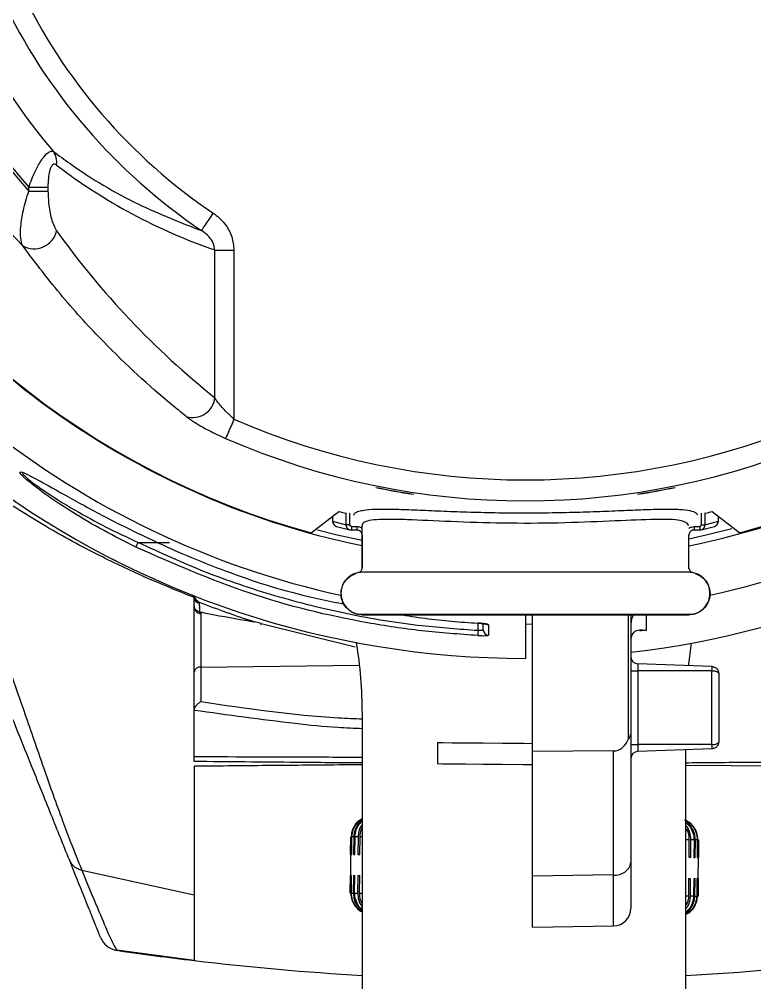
# Model space of a CAD drawing. Extents: x 12.3 to 108.7, y 1.1 to 80.4.
# Drawn here: x 101.133 to 103.225, y 29.271 to 32.011 of the extents above; entities that cross this region are included whole.
import ezdxf

# ---------------------------------------------------------------- set-up
doc = ezdxf.new("R2010")
doc.units = 0
doc.header["$MEASUREMENT"] = 0
doc.layers.add('OBJECT', color=7, linetype='CONTINUOUS')

msp = doc.modelspace()

# ---------------------------------------------------------------- linework, layer by layer
at = {"layer": 'OBJECT'}
for p, q in [((101.1597, 31.5342), (101.2141, 31.5342)), ((101.1597, 31.5226), (101.1597, 31.5342)), ((101.1597, 31.5226), (101.2141, 31.5226)), ((101.2141, 31.5342), (101.2141, 31.5226)), ((101.6891, 30.9347), (101.6891, 31.3551)), ((101.6891, 31.3551), (101.7435, 31.3551)), ((101.7435, 31.3551), (101.7435, 30.874)), ((102.2529, 30.6612), (102.2529, 30.6603)), ((102.8929, 30.6612), (102.8929, 30.6603)), ((101.9633, 30.5505), (102.0419, 30.6113)), ((102.0624, 30.5738), (102.0624, 30.6078)), ((102.0724, 30.6066), (102.0724, 30.5738)), ((103.0737, 30.5738), (103.0737, 30.6067)), ((103.0837, 30.6078), (103.0837, 30.5738)), ((103.1039, 30.6113), (103.1825, 30.5505)), ((102.0242, 30.5977), (102.0242, 30.5838)), ((102.0242, 30.5977), (102.0242, 30.5838)), ((102.0242, 30.5838), (102.0624, 30.5738)), ((102.0242, 30.5838), (102.0242, 30.5838)), ((103.0837, 30.5738), (103.1218, 30.5838)), ((103.1218, 30.5838), (103.1218, 30.5975)), ((103.1219, 30.5838), (103.1218, 30.5838)), ((103.1219, 30.5838), (103.1219, 30.5975)), ((102.0354, 30.5693), (102.0736, 30.5593)), ((102.0724, 30.5738), (102.0624, 30.5738)), ((102.0724, 30.5738), (102.0774, 30.5688)), ((102.0774, 30.5688), (102.0931, 30.5688)), ((102.0774, 30.5688), (102.0774, 30.5588)), ((102.0931, 30.5588), (102.0774, 30.5588)), ((102.0931, 30.5688), (102.0931, 30.5588)), ((102.1079, 30.4472), (102.1079, 30.5719)), ((103.0529, 30.5688), (103.0687, 30.5688)), ((103.0529, 30.5688), (103.0529, 30.5588)), ((103.0687, 30.5588), (103.0529, 30.5588)), ((103.0687, 30.5688), (103.0737, 30.5738)), ((103.0687, 30.5688), (103.0687, 30.5588)), ((103.0725, 30.5593), (103.1107, 30.5693)), ((103.0737, 30.5738), (103.0837, 30.5738)), ((101.4704, 30.5237), (101.5601, 30.5237)), ((102.1081, 30.5438), (102.1081, 30.4513)), ((103.0377, 30.5438), (103.0379, 30.5438)), ((103.0379, 30.4483), (103.0379, 30.5455)), ((103.0379, 30.4513), (103.0379, 30.5438)), ((103.0377, 30.4513), (103.0379, 30.4513)), ((103.0379, 30.4387), (102.1079, 30.4387)), ((101.6299, 30.1551), (101.6299, 30.3401)), ((101.6448, 30.3538), (101.6448, 30.3518)), ((101.6435, 30.3224), (101.647, 30.3215)), ((101.6496, 30.3228), (101.6496, 30.1692)), ((103.0379, 30.3187), (102.1079, 30.3187)), ((102.108, 30.3178), (103.038, 30.3178)), ((102.1206, 30.3191), (102.1081, 30.3188)), ((102.5729, 30.3167), (102.4996, 30.3178)), ((102.5729, 30.3178), (102.5729, 30.3167)), ((102.5729, 30.3167), (102.5729, 30.1937)), ((102.5929, 29.9288), (102.5929, 30.3178)), ((102.8663, 29.9652), (102.8663, 30.3178)), ((102.8729, 30.3178), (102.8729, 29.9855)), ((101.8204, 30.2926), (101.8021, 30.2978)), ((101.8204, 30.2926), (102.0887, 30.2265)), ((102.4382, 30.2737), (102.4382, 30.2939)), ((102.5929, 30.2913), (102.5729, 30.2906)), ((101.6496, 30.1692), (102.1011, 30.1748)), ((101.6496, 30.1692), (101.6496, 30.071)), ((102.8922, 30.178), (102.8922, 30.1587)), ((103.1036, 30.1706), (102.8922, 30.178)), ((101.6299, 30.0457), (101.6299, 30.1551)), ((102.8729, 30.1587), (102.8922, 30.1587)), ((102.8922, 30.1587), (102.8922, 29.9487)), ((103.1036, 30.1587), (102.8922, 30.1587)), ((103.1036, 29.9487), (103.1036, 30.1587)), ((103.1229, 30.1506), (103.1229, 29.9567)), ((101.6299, 30.0459), (101.6299, 30.0457)), ((101.6299, 29.9147), (101.6299, 30.0457)), ((102.1087, 29.0814), (102.1087, 30.0372)), ((102.8729, 29.9855), (102.8729, 29.6132)), ((102.3229, 29.9544), (102.3224, 29.8944)), ((102.8729, 29.9487), (102.8922, 29.9487)), ((102.8922, 29.9487), (102.8922, 29.9293)), ((103.1036, 29.9487), (102.8922, 29.9487)), ((102.8238, 29.9305), (102.5929, 29.9288)), ((102.5929, 29.5749), (102.5929, 29.9288)), ((102.8238, 29.5778), (102.8238, 29.9305)), ((103.1036, 29.9367), (102.8922, 29.9293)), ((103.0287, 29.9341), (103.0287, 29.0814)), ((101.6299, 29.9004), (101.6299, 29.9147)), ((103.0287, 29.8903), (103.5159, 29.886)), ((102.0752, 29.6366), (102.0756, 29.6866)), ((102.0773, 29.6865), (102.0769, 29.6365)), ((102.0787, 29.6365), (102.0792, 29.6865)), ((102.0844, 29.6865), (102.084, 29.6365)), ((102.0877, 29.6364), (102.0881, 29.6864)), ((102.0968, 29.6864), (102.0963, 29.6364)), ((102.1019, 29.6363), (102.1023, 29.6863)), ((103.0381, 29.6782), (103.0377, 29.6282)), ((103.0433, 29.6281), (103.0437, 29.6781)), ((103.0525, 29.678), (103.0521, 29.628)), ((103.0559, 29.628), (103.0563, 29.678)), ((103.0617, 29.6779), (103.0612, 29.6279)), ((103.0632, 29.6279), (103.0636, 29.6779)), ((103.0654, 29.6779), (103.065, 29.6279)), ((103.065, 29.6279), (103.0655, 29.6779)), ((102.0751, 29.6366), (102.0746, 29.5766)), ((103.0646, 29.5679), (103.0651, 29.6279)), ((101.3103, 29.5917), (101.6299, 29.5218)), ((102.8729, 29.6132), (102.8729, 29.483)), ((102.0742, 29.5266), (102.0747, 29.5766)), ((102.0764, 29.5765), (102.0759, 29.5265)), ((102.0778, 29.5265), (102.0782, 29.5765)), ((102.0834, 29.5765), (102.083, 29.5265)), ((102.0867, 29.5264), (102.0871, 29.5764)), ((102.0958, 29.5764), (102.0954, 29.5264)), ((102.1009, 29.5263), (102.1013, 29.5763)), ((102.8238, 29.5778), (102.5929, 29.5749)), ((102.5929, 29.429), (102.5929, 29.5749)), ((102.8238, 29.433), (102.8238, 29.5778)), ((103.0371, 29.5682), (103.0367, 29.5182)), ((103.0423, 29.5181), (103.0427, 29.5681)), ((103.0516, 29.568), (103.0511, 29.518)), ((103.0549, 29.518), (103.0553, 29.568)), ((103.0607, 29.568), (103.0603, 29.518)), ((103.0622, 29.5179), (103.0626, 29.5679)), ((103.0645, 29.5679), (103.064, 29.5179)), ((103.0641, 29.5179), (103.0645, 29.5679)), ((102.0759, 29.5265), (102.0742, 29.5266)), ((102.5929, 29.429), (102.8238, 29.433)), ((101.6299, 29.3344), (101.4106, 29.3636))]:
    msp.add_line(p, q, dxfattribs=at)
at = {"layer": 'OBJECT', "flags": 128}
for points in [[(101.6512, 31.4104), (101.6524, 31.4123), (101.6548, 31.4157), (101.6581, 31.4206), (101.6622, 31.4268), (101.6671, 31.4341), (101.6726, 31.4422), (101.6784, 31.4508), (101.6844, 31.4598)], [(101.7435, 30.874), (101.7392, 30.8641), (101.735, 30.8545), (101.7311, 30.8456), (101.7276, 30.8376), (101.7246, 30.8307), (101.7223, 30.8253), (101.7206, 30.8215), (101.7197, 30.8194)], [(101.9815, 30.5595), (102.0373, 30.5454), (102.1079, 30.5296)], [(103.0379, 30.5341), (103.0911, 30.5458), (103.1605, 30.5631)], [(101.6461, 30.326), (101.6461, 30.324), (101.6462, 30.3225), (101.6465, 30.3216), (101.6469, 30.3212), (101.6469, 30.3212), (101.6475, 30.3214), (101.6481, 30.3222), (101.6488, 30.3235), (101.6496, 30.3253)], [(103.0448, 30.2371), (103.0375, 30.1851), (103.0361, 30.173)], [(102.3229, 29.9544), (102.3241, 29.9544), (102.3372, 29.9543), (102.3639, 29.954), (102.4028, 29.9537), (102.4516, 29.9533), (102.5074, 29.9528), (102.5671, 29.9523), (102.5929, 29.952)], [(102.3224, 29.8944), (102.3236, 29.8944), (102.3366, 29.8943), (102.3634, 29.894), (102.4023, 29.8937), (102.4511, 29.8933), (102.5069, 29.8928), (102.5665, 29.8923), (102.5929, 29.892)], [(102.0773, 29.6865), (102.077, 29.6865), (102.0767, 29.6865), (102.0764, 29.6865), (102.0762, 29.6865), (102.076, 29.6865), (102.0758, 29.6865), (102.0757, 29.6866), (102.0756, 29.6866)], [(102.0844, 29.6865), (102.0836, 29.6865), (102.0829, 29.6865), (102.0822, 29.6865), (102.0815, 29.6865), (102.0809, 29.6865), (102.0803, 29.6865), (102.0797, 29.6865), (102.0792, 29.6865)], [(102.0968, 29.6864), (102.0956, 29.6864), (102.0944, 29.6864), (102.0933, 29.6864), (102.0922, 29.6864), (102.0911, 29.6864), (102.0901, 29.6864), (102.0891, 29.6864), (102.0881, 29.6864)], [(102.1087, 29.6863), (102.1081, 29.6863), (102.1066, 29.6863), (102.1051, 29.6863), (102.1037, 29.6863), (102.1023, 29.6863)], [(103.0381, 29.6782), (103.0367, 29.6782), (103.0352, 29.6782), (103.0338, 29.6782), (103.0323, 29.6782), (103.0307, 29.6782), (103.0292, 29.6782), (103.0287, 29.6782)], [(103.0525, 29.678), (103.0515, 29.678), (103.0505, 29.678), (103.0495, 29.6781), (103.0484, 29.6781), (103.0473, 29.6781), (103.0461, 29.6781), (103.0449, 29.6781), (103.0437, 29.6781)], [(103.0617, 29.6779), (103.0611, 29.678), (103.0605, 29.678), (103.0599, 29.678), (103.0593, 29.678), (103.0586, 29.678), (103.0579, 29.678), (103.0571, 29.678), (103.0563, 29.678)], [(102.0769, 29.6365), (102.0771, 29.6365), (102.0773, 29.6365), (102.0775, 29.6365), (102.0777, 29.6365), (102.078, 29.6365), (102.0782, 29.6365), (102.0785, 29.6365), (102.0787, 29.6365)], [(102.084, 29.6365), (102.0844, 29.6365), (102.0848, 29.6365), (102.0853, 29.6365), (102.0857, 29.6365), (102.0862, 29.6365), (102.0867, 29.6365), (102.0872, 29.6364), (102.0877, 29.6364)], [(102.0963, 29.6364), (102.097, 29.6364), (102.0977, 29.6364), (102.0983, 29.6364), (102.099, 29.6363), (102.0997, 29.6363), (102.1004, 29.6363), (102.1011, 29.6363), (102.1019, 29.6363)], [(103.0377, 29.6282), (103.0384, 29.6281), (103.0391, 29.6281), (103.0398, 29.6281), (103.0405, 29.6281), (103.0412, 29.6281), (103.0419, 29.6281), (103.0426, 29.6281), (103.0433, 29.6281)], [(103.0521, 29.628), (103.0526, 29.628), (103.0531, 29.628), (103.0536, 29.628), (103.0541, 29.628), (103.0545, 29.628), (103.055, 29.628), (103.0554, 29.628), (103.0559, 29.628)], [(103.0612, 29.6279), (103.0615, 29.6279), (103.0618, 29.6279), (103.062, 29.6279), (103.0623, 29.6279), (103.0625, 29.6279), (103.0627, 29.6279), (103.063, 29.6279), (103.0632, 29.6279)], [(102.0764, 29.5765), (102.0766, 29.5765), (102.0768, 29.5765), (102.077, 29.5765), (102.0772, 29.5765), (102.0775, 29.5765), (102.0777, 29.5765), (102.078, 29.5765), (102.0782, 29.5765)], [(102.0834, 29.5765), (102.0839, 29.5765), (102.0843, 29.5765), (102.0847, 29.5765), (102.0852, 29.5765), (102.0857, 29.5765), (102.0862, 29.5765), (102.0866, 29.5765), (102.0871, 29.5764)], [(102.0958, 29.5764), (102.0965, 29.5764), (102.0971, 29.5764), (102.0978, 29.5764), (102.0985, 29.5763), (102.0992, 29.5763), (102.0999, 29.5763), (102.1006, 29.5763), (102.1013, 29.5763)], [(103.0371, 29.5682), (103.0379, 29.5681), (103.0386, 29.5681), (103.0393, 29.5681), (103.04, 29.5681), (103.0407, 29.5681), (103.0414, 29.5681), (103.0421, 29.5681), (103.0427, 29.5681)], [(103.0516, 29.568), (103.0521, 29.568), (103.0526, 29.568), (103.0531, 29.568), (103.0535, 29.568), (103.054, 29.568), (103.0545, 29.568), (103.0549, 29.568), (103.0553, 29.568)], [(103.0607, 29.568), (103.061, 29.5679), (103.0613, 29.5679), (103.0615, 29.5679), (103.0618, 29.5679), (103.062, 29.5679), (103.0622, 29.5679), (103.0624, 29.5679), (103.0626, 29.5679)], [(102.0778, 29.5265), (102.0783, 29.5265), (102.0789, 29.5265), (102.0795, 29.5265), (102.0801, 29.5265), (102.0808, 29.5265), (102.0815, 29.5265), (102.0822, 29.5265), (102.083, 29.5265)], [(102.0867, 29.5264), (102.0877, 29.5264), (102.0887, 29.5264), (102.0897, 29.5264), (102.0908, 29.5264), (102.0919, 29.5264), (102.093, 29.5264), (102.0942, 29.5264), (102.0954, 29.5264)], [(102.1009, 29.5263), (102.1023, 29.5263), (102.1037, 29.5263), (102.1052, 29.5263), (102.1067, 29.5263), (102.1082, 29.5263), (102.1087, 29.5263)], [(103.0287, 29.5182), (103.0293, 29.5182), (103.0309, 29.5182), (103.0324, 29.5182), (103.0339, 29.5182), (103.0353, 29.5182), (103.0367, 29.5182)], [(103.0423, 29.5181), (103.0435, 29.5181), (103.0447, 29.5181), (103.0459, 29.5181), (103.047, 29.5181), (103.0481, 29.5181), (103.0491, 29.518), (103.0501, 29.518), (103.0511, 29.518)], [(103.0549, 29.518), (103.0557, 29.518), (103.0565, 29.518), (103.0572, 29.518), (103.0579, 29.518), (103.0585, 29.518), (103.0591, 29.518), (103.0597, 29.518), (103.0603, 29.518)], [(103.0622, 29.5179), (103.0626, 29.5179), (103.0629, 29.5179), (103.0632, 29.5179), (103.0634, 29.5179), (103.0636, 29.5179), (103.0638, 29.5179), (103.0639, 29.5179), (103.064, 29.5179)]]:
    msp.add_lwpolyline(points, dxfattribs=at)
at = {"layer": 'OBJECT'}
for centre, radius, start, end in [((102.5729, 32.7787), 2.0098, 135.4001, 224.5999), ((102.5729, 32.7787), 1.8907, 138.3698, 221.6302), ((102.5729, 32.7787), 1.8831, 138.6329, 221.3671), ((102.5729, 32.7787), 1.764, 139.599, 220.401), ((102.5729, 32.7787), 1.5902, 205.3998, 236.0334), ((102.5729, 32.7787), 1.6498, 205.3998, 236.0334), ((102.5729, 32.7787), 2.585, 197.2695, 270), ((102.5729, 32.7787), 2.585, 276.6734, 342.7305), ((102.5729, 32.7787), 2.462, 205.2239, 257.6591), ((102.5729, 32.7787), 2.31, 206.5633, 254.6991), ((102.5729, 32.7787), 2.3121, 281.6025, 333.03), ((102.5729, 32.7787), 2.31, 285.3009, 333.4367), ((102.5729, 32.7787), 2.3115, 207.0636, 258.3949), ((102.5729, 32.7787), 2.462, 282.2956, 334.2362), ((101.1866, 31.605), 0.0526, 351.0367, 35.2913), ((101.1748, 31.4241), 0.0655, 239.8339, 346.9001), ((101.6265, 30.9418), 0.063, 252.6554, 353.5683), ((102.5729, 32.7787), 2.0774, 246.4678, 293.5322), ((102.5729, 32.7787), 2.137, 246.4678, 293.5322), ((102.5729, 32.7787), 2.1415, 258.5215, 261.4064), ((102.5729, 32.6862), 2.051, 258.0074, 261.024), ((102.5729, 32.7787), 2.1415, 278.5936, 281.4785), ((102.5729, 32.6862), 2.051, 278.976, 281.9926), ((102.5729, 32.7787), 2.2314, 256.2335, 256.7565), ((102.5729, 32.7787), 2.2314, 283.2505, 283.7665), ((102.0392, 30.5838), 0.015, 180, 255.2757), ((102.0392, 30.5838), 0.015, 179.8726, 255.2397), ((103.1069, 30.5838), 0.015, 284.7243, 0), ((103.1069, 30.5838), 0.015, 284.7754, 0.1121), ((101.7232, 30.3969), 0.2829, 153.3546, 156.3603), ((101.6199, 30.365), 0.01, 42.7077, 68.4542), ((101.6455, 30.3676), 0.0158, 189.5198, 267.55), ((101.7181, 30.298), 0.0785, 158.807, 162.0158), ((102.9223, 30.2915), 0.0494, 147.9003, 179.9805), ((102.4679, 30.3045), 0.0151, 239.586, 267.6031), ((102.6949, 30.257), 0.2573, 176.2662, 179.5933), ((102.4679, 30.2748), 0.015, 180.0943, 267.7129), ((100.8587, 30.0372), 1.25, 0, 9.2774), ((102.8929, 30.198), 0.02, 180, 268), ((101.6473, 30.1516), 0.0177, 82.6993, 168.7751), ((102.8929, 29.9093), 0.02, 92, 180), ((103.0802, 31.4723), 1.7945, 269.4698, 269.5287), ((102.0749, 29.6092), 0.0274, 89.4, 89.5316), ((103.0651, 29.6335), 0.00557, 268.9806, 270.0424), ((102.8294, 29.6218), 0.0444, 262.7228, 348.8197), ((102.0744, 29.5492), 0.0274, 89.4, 89.5316), ((103.0646, 29.5702), 0.00233, 268.0793, 270.6181), ((102.8229, 29.483), 0.05, 271, 0), ((101.4193, 29.4229), 0.06, 201.905, 261.6458), ((102.5729, 37.2787), 8, 261.64584, 263.23052), ((102.5729, 37.2787), 8, 263.23052, 266.67348), ((102.5729, 37.2787), 8, 273.26613, 276.76948)]:
    msp.add_arc(centre, radius, start, end, dxfattribs=at)
for centre, major_axis, ratio, start_param, end_param in [((102.2148, 32.7787), (1.5665, 0), 0.964711, 4.039595, 4.37014), ((103.2825, 32.7787), (2.4885, 0), 0.964711, 3.748618, 4.017465), ((102.0774, 30.5738), (0.0038, 0.0145), 0.999219, 1.827206, 3.399159), ((103.0687, 30.5738), (-0.0038, 0.0145), 0.999219, 2.884026, 4.455979), ((102.5956, 32.7787), (2.6047, 0), 0.999962, 4.338707, 4.402818), ((102.8229, 30.0011), (-0.0012, 0.0706), 0.707782, 3.134342, 4.166616)]:
    msp.add_ellipse(centre, major_axis=major_axis, ratio=ratio, start_param=start_param, end_param=end_param, dxfattribs=at)
for points, knots in [([(101.1597, 31.5342), (101.1654, 31.5493), (101.1756, 31.5764), (101.1939, 31.6094), (101.2101, 31.6298), (101.2222, 31.6373), (101.2275, 31.6359), (101.2296, 31.6354)], [0, 0, 0, 0, 0.265568, 0.47687, 0.689088, 0.879262, 1, 1, 1, 1]), ([(101.2296, 31.6354), (101.2454, 31.6237), (101.3246, 31.5653), (101.4648, 31.4826), (101.5906, 31.4339), (101.6512, 31.4104)], [0, 0, 0, 0, 0.114681, 0.573753, 1, 1, 1, 1]), ([(101.2386, 31.5968), (101.2368, 31.5979), (101.2331, 31.6001), (101.2274, 31.5979), (101.2223, 31.5909), (101.2179, 31.578), (101.2146, 31.5583), (101.2143, 31.5426), (101.2141, 31.5342)], [0, 0, 0, 0, 0.132637, 0.266189, 0.387936, 0.535863, 0.751075, 1, 1, 1, 1]), ([(101.1418, 31.3675), (101.1397, 31.374), (101.1353, 31.3873), (101.1363, 31.4229), (101.1432, 31.4687), (101.154, 31.5041), (101.1597, 31.5226)], [0, 0, 0, 0, 0.223098, 0.450964, 0.711814, 1, 1, 1, 1]), ([(101.2141, 31.5226), (101.2148, 31.5072), (101.2162, 31.4758), (101.225, 31.435), (101.2344, 31.4171), (101.2386, 31.4093)], [0, 0, 0, 0, 0.35163, 0.71478, 1, 1, 1, 1]), ([(101.6844, 31.4598), (101.6859, 31.4588), (101.6991, 31.4497), (101.7198, 31.429), (101.7396, 31.3935), (101.7422, 31.3678), (101.7435, 31.3551)], [0, 0, 0, 0, 0.043246, 0.384921, 0.695335, 1, 1, 1, 1]), ([(101.6891, 31.3551), (101.6879, 31.3617), (101.6854, 31.3756), (101.6724, 31.3941), (101.6599, 31.4049), (101.6521, 31.4098), (101.6512, 31.4104)], [0, 0, 0, 0, 0.281822, 0.591167, 0.953138, 1, 1, 1, 1]), ([(101.6077, 30.8816), (101.594, 30.8927), (101.5147, 30.9566), (101.3965, 31.0657), (101.255, 31.219), (101.1796, 31.3179), (101.1418, 31.3675)], [0, 0, 0, 0, 0.085247, 0.492532, 0.745833, 1, 1, 1, 1]), ([(101.7435, 30.874), (101.736, 30.8809), (101.7196, 30.896), (101.7007, 30.9177), (101.6924, 30.9299), (101.6891, 30.9347)], [0, 0, 0, 0, 0.333233, 0.736991, 1, 1, 1, 1]), ([(101.2751, 29.6208), (101.258, 29.6631), (101.2229, 29.7505), (101.1647, 29.8952), (101.1007, 30.0545), (101.0331, 30.2225), (100.965, 30.3918), (100.8956, 30.5644), (100.8269, 30.7354), (100.778, 30.8568), (100.7554, 30.9131)], [0, 0, 0, 0, 0.114559, 0.236447, 0.365773, 0.502629, 0.630669, 0.752538, 0.885365, 1, 1, 1, 1]), ([(101.6077, 30.8816), (101.6154, 30.8761), (101.6307, 30.8649), (101.6678, 30.8438), (101.699, 30.8285), (101.717, 30.8206), (101.7197, 30.8194)], [0, 0, 0, 0, 0.305396, 0.609717, 0.942896, 1, 1, 1, 1]), ([(101.6299, 30.3668), (101.5831, 30.3858), (101.4921, 30.4227), (101.3512, 30.4896), (101.2075, 30.5673), (101.0689, 30.655), (100.942, 30.7467), (100.8674, 30.8112), (100.8293, 30.844)], [0, 0, 0, 0, 0.161585, 0.314073, 0.499134, 0.684756, 0.839228, 1, 1, 1, 1]), ([(100.8294, 30.844), (100.8544, 30.7872), (100.9048, 30.673), (100.9694, 30.5186), (101.0277, 30.3714), (101.0795, 30.2326), (101.1201, 30.1182), (101.1522, 30.0258), (101.1781, 29.9506), (101.2037, 29.8769), (101.2296, 29.8034), (101.2541, 29.736), (101.2809, 29.6646), (101.2997, 29.6181), (101.3103, 29.5917)], [0, 0, 0, 0, 0.11143, 0.22395, 0.332025, 0.445427, 0.555338, 0.61589, 0.680511, 0.749225, 0.808557, 0.874651, 0.928784, 1, 1, 1, 1]), ([(101.1344, 30.7238), (101.1363, 30.724), (101.1406, 30.7244), (101.1676, 30.7114), (101.225, 30.6796), (101.3176, 30.6276), (101.433, 30.5667), (101.5138, 30.529), (101.5542, 30.5101)], [0, 0, 0, 0, 0.070954, 0.162422, 0.297259, 0.527412, 0.763375, 1, 1, 1, 1]), ([(101.4641, 30.5103), (101.4332, 30.5259), (101.3714, 30.5571), (101.2789, 30.6115), (101.2053, 30.6609), (101.1577, 30.6978), (101.1358, 30.7178), (101.1348, 30.722), (101.1344, 30.7238)], [0, 0, 0, 0, 0.216484, 0.432466, 0.679952, 0.797654, 0.916294, 1, 1, 1, 1]), ([(101.1457, 30.7207), (101.1445, 30.721), (101.1403, 30.7218), (101.1451, 30.715), (101.1569, 30.7046), (101.1756, 30.69), (101.2138, 30.6625), (101.2865, 30.6171), (101.3783, 30.5669), (101.4395, 30.5382), (101.4704, 30.5237)], [0, 0, 0, 0, 0.031137, 0.109387, 0.204769, 0.221614, 0.334346, 0.57487, 0.785163, 1, 1, 1, 1]), ([(102.0844, 30.6014), (102.0856, 30.6045), (102.0876, 30.61), (102.1011, 30.6128), (102.1067, 30.614)], [0, 0, 0, 0, 0.583, 1, 1, 1, 1]), ([(102.1067, 30.614), (102.1085, 30.6145), (102.1169, 30.617), (102.145, 30.6183), (102.1901, 30.6185), (102.2472, 30.6166), (102.3131, 30.6138), (102.3867, 30.6108), (102.4654, 30.6085), (102.547, 30.6074), (102.6288, 30.6077), (102.7086, 30.6093), (102.7846, 30.6118), (102.8546, 30.6147), (102.9172, 30.6173), (102.9707, 30.6187), (103.012, 30.6179), (103.0357, 30.6162), (103.0416, 30.6139), (103.0421, 30.6137)], [0, 0, 0, 0, 0.018678, 0.084309, 0.14994, 0.215341, 0.28074, 0.346219, 0.411693, 0.476489, 0.541285, 0.605381, 0.66948, 0.733926, 0.798375, 0.863668, 0.928961, 0.994429, 1, 1, 1, 1]), ([(103.0421, 30.6137), (103.0482, 30.612), (103.0591, 30.6089), (103.0607, 30.6037), (103.0614, 30.6014)], [0, 0, 0, 0, 0.562893, 1, 1, 1, 1]), ([(103.0379, 30.5719), (103.033, 30.5775), (103.0233, 30.5887), (102.9465, 30.59), (102.8321, 30.5847), (102.6872, 30.5784), (102.529, 30.577), (102.3757, 30.5816), (102.2663, 30.5872), (102.1973, 30.5894), (102.1427, 30.5889), (102.1117, 30.5834), (102.1087, 30.5744), (102.1079, 30.5719)], [0, 0, 0, 0, 0.105034, 0.210077, 0.315293, 0.422192, 0.529422, 0.636068, 0.742985, 0.796831, 0.850673, 0.956732, 1, 1, 1, 1]), ([(102.0931, 30.5688), (102.095, 30.5687), (102.0996, 30.5683), (102.105, 30.5664), (102.1076, 30.564), (102.1081, 30.5634)], [0, 0, 0, 0, 0.339989, 0.856439, 1, 1, 1, 1]), ([(102.1079, 30.5452), (102.1078, 30.5464), (102.1075, 30.5493), (102.105, 30.5533), (102.1013, 30.5567), (102.097, 30.5585), (102.0943, 30.5587), (102.0931, 30.5588)], [0, 0, 0, 0, 0.162368, 0.39134, 0.620272, 0.84924, 1, 1, 1, 1]), ([(103.0375, 30.5634), (103.0398, 30.565), (103.0445, 30.5681), (103.0501, 30.5685), (103.0529, 30.5688)], [0, 0, 0, 0, 0.493633, 1, 1, 1, 1]), ([(103.0529, 30.5588), (103.0512, 30.5586), (103.0479, 30.5583), (103.0434, 30.5557), (103.04, 30.5519), (103.0382, 30.5477), (103.038, 30.5449), (103.0379, 30.5438)], [0, 0, 0, 0, 0.214776, 0.42951, 0.64417, 0.858799, 1, 1, 1, 1]), ([(101.4704, 30.5237), (101.5336, 30.4948), (101.66, 30.4369), (101.8599, 30.3697), (102.0663, 30.3183), (102.2604, 30.2864), (102.385, 30.2775), (102.4382, 30.2737)], [0, 0, 0, 0, 0.2072407, 0.4144814, 0.6277431, 0.8410047, 1, 1, 1, 1]), ([(102.4376, 30.2588), (102.3841, 30.2626), (102.2787, 30.27), (102.0608, 30.3032), (101.7838, 30.37), (101.5713, 30.4632), (101.4641, 30.5103)], [0, 0, 0, 0, 0.159046, 0.313117, 0.653288, 1, 1, 1, 1]), ([(101.5542, 30.5101), (101.5634, 30.5061), (101.609, 30.4857), (101.73, 30.4368), (101.8882, 30.3827), (102.0124, 30.3572), (102.0577, 30.3479)], [0, 0, 0, 0, 0.056589, 0.283008, 0.738386, 1, 1, 1, 1]), ([(101.3964, 30.4769), (101.3965, 30.4769), (101.3967, 30.4767), (101.3971, 30.4765), (101.3974, 30.4764), (101.3975, 30.4763), (101.3975, 30.4763)], [0, 0, 0, 0, 0.100053, 0.44059, 0.684584, 1, 1, 1, 1]), ([(101.3985, 30.4758), (101.3985, 30.4758), (101.3986, 30.4757), (101.4003, 30.4749), (101.4053, 30.4724), (101.4081, 30.471)], [0, 0, 0, 0, 0.087011, 0.491424, 1, 1, 1, 1]), ([(102.1004, 30.4383), (102.1007, 30.4384), (102.1019, 30.4389), (102.1042, 30.441), (102.1069, 30.4444), (102.1076, 30.4475), (102.1079, 30.449)], [0, 0, 0, 0, 0.063796, 0.296137, 0.666948, 1, 1, 1, 1]), ([(103.0379, 30.4513), (103.038, 30.4501), (103.0382, 30.4472), (103.0399, 30.4435), (103.0425, 30.4402), (103.0446, 30.439), (103.0457, 30.4382)], [0, 0, 0, 0, 0.228462, 0.544313, 0.741935, 1, 1, 1, 1]), ([(102.1079, 30.4387), (102.1035, 30.4384), (102.0948, 30.4378), (102.0827, 30.4335), (102.0719, 30.4272), (102.0603, 30.4166), (102.0505, 30.4003), (102.0467, 30.3787), (102.0505, 30.357), (102.0603, 30.3407), (102.072, 30.3301), (102.0827, 30.3238), (102.0949, 30.3195), (102.1035, 30.3189), (102.1079, 30.3187)], [0, 0, 0, 0, 0.07021, 0.138254, 0.20413, 0.267837, 0.388204, 0.499998, 0.611865, 0.732257, 0.795959, 0.861817, 0.929832, 1, 1, 1, 1]), ([(102.1081, 30.3188), (102.105, 30.3185), (102.0975, 30.3179), (102.0853, 30.3219), (102.071, 30.3295), (102.0592, 30.3416), (102.0513, 30.3565), (102.0478, 30.3712), (102.0481, 30.3859), (102.0516, 30.3995), (102.0578, 30.4115), (102.0662, 30.4214), (102.0759, 30.4289), (102.0843, 30.4331), (102.0893, 30.4348), (102.0906, 30.4352)], [0, 0, 0, 0, 0.054186, 0.132648, 0.220858, 0.337217, 0.425092, 0.514675, 0.599785, 0.681606, 0.760139, 0.835384, 0.907342, 0.976016, 1, 1, 1, 1]), ([(103.0379, 30.3187), (103.0423, 30.3189), (103.0509, 30.3195), (103.0631, 30.3238), (103.0738, 30.3301), (103.0855, 30.3407), (103.0953, 30.357), (103.0991, 30.3787), (103.0953, 30.4003), (103.0855, 30.4166), (103.0739, 30.4272), (103.0631, 30.4335), (103.051, 30.4378), (103.0423, 30.4384), (103.0379, 30.4387)], [0, 0, 0, 0, 0.070165, 0.138176, 0.204034, 0.267735, 0.388129, 0.500002, 0.61179, 0.732154, 0.795862, 0.86174, 0.929786, 1, 1, 1, 1]), ([(103.0554, 30.4352), (103.0567, 30.4348), (103.0617, 30.4331), (103.0701, 30.4289), (103.0799, 30.4214), (103.0882, 30.4115), (103.0945, 30.3995), (103.0974, 30.3883), (103.098, 30.38), (103.098, 30.3758), (103.0978, 30.3737), (103.0978, 30.3726), (103.0977, 30.372), (103.0977, 30.3718), (103.0977, 30.3716), (103.0977, 30.3716), (103.0977, 30.3715), (103.0976, 30.3715), (103.0976, 30.3715), (103.0976, 30.3715), (103.0976, 30.3715), (103.0976, 30.3715), (103.0976, 30.3715), (103.0975, 30.3698), (103.0967, 30.3647), (103.094, 30.355), (103.0869, 30.3416), (103.075, 30.3295), (103.0608, 30.3219), (103.0486, 30.3179), (103.041, 30.3185), (103.0379, 30.3188)], [0, 0, 0, 0, 0.023971, 0.09262, 0.164553, 0.239772, 0.31828, 0.400076, 0.442282, 0.463705, 0.474496, 0.47991, 0.482623, 0.48398, 0.484659, 0.484999, 0.485168, 0.485253, 0.485295, 0.485317, 0.485328, 0.485333, 0.485335, 0.485338, 0.515855, 0.575082, 0.662919, 0.779218, 0.867394, 0.945829, 1, 1, 1, 1]), ([(101.6272, 30.3718), (101.6308, 30.3663), (101.6355, 30.359), (101.6429, 30.3548), (101.6448, 30.3538)], [0, 0, 0, 0, 0.751462, 1, 1, 1, 1]), ([(101.6299, 30.365), (101.6298, 30.3662), (101.6296, 30.3682), (101.6283, 30.3706), (101.6274, 30.3716), (101.6272, 30.3718)], [0, 0, 0, 0, 0.592363, 0.943211, 1, 1, 1, 1]), ([(101.6299, 30.3432), (101.6299, 30.3471), (101.6299, 30.3544), (101.6299, 30.3616), (101.6299, 30.365)], [0, 0, 0, 0, 0.5388862, 1, 1, 1, 1]), ([(101.6299, 30.3432), (101.63, 30.3413), (101.6303, 30.3368), (101.6331, 30.3304), (101.6377, 30.3249), (101.6416, 30.3231), (101.6435, 30.3223)], [0, 0, 0, 0, 0.216233, 0.512611, 0.771405, 1, 1, 1, 1]), ([(101.6449, 30.3263), (101.643, 30.3269), (101.639, 30.3281), (101.6341, 30.332), (101.6316, 30.3358), (101.6302, 30.3396), (101.6299, 30.3416), (101.6299, 30.3432), (101.6299, 30.3432)], [0, 0, 0, 0, 0.223778, 0.473036, 0.736325, 0.788193, 0.99321, 1, 1, 1, 1]), ([(101.6448, 30.3518), (101.6449, 30.3476), (101.6449, 30.3391), (101.6449, 30.3306), (101.6449, 30.3263)], [0, 0, 0, 0, 0.497369, 1, 1, 1, 1]), ([(101.6449, 30.3263), (101.6449, 30.3263), (101.6453, 30.3262), (101.6457, 30.3261), (101.6461, 30.326)], [0, 0, 0, 0, 0.067451, 1, 1, 1, 1]), ([(101.6461, 30.326), (101.6504, 30.3252), (101.6934, 30.3168), (101.7454, 30.3073), (101.7933, 30.2993), (101.8021, 30.2978)], [0, 0, 0, 0, 0.082875, 0.831157, 1, 1, 1, 1]), ([(102.2125, 30.3187), (102.2625, 30.3113), (102.3373, 30.3002), (102.4127, 30.2956), (102.4376, 30.294)], [0, 0, 0, 0, 0.6692789, 1, 1, 1, 1]), ([(102.916, 30.3178), (102.9161, 30.3078), (102.9161, 30.2912), (102.9161, 30.2784), (102.9161, 30.2732)], [0, 0, 0, 0, 0.5974098, 1, 1, 1, 1]), ([(101.8204, 30.2926), (101.8204, 30.2926), (101.8203, 30.2917), (101.8201, 30.2904), (101.8204, 30.2902), (101.8208, 30.291), (101.8212, 30.2922), (101.8213, 30.2924)], [0, 0, 0, 0, 0.012314, 0.319007, 0.624088, 0.928426, 1, 1, 1, 1]), ([(102.4673, 30.2895), (102.4671, 30.2897), (102.4668, 30.2903), (102.4634, 30.2913), (102.4567, 30.2924), (102.4478, 30.2933), (102.441, 30.2938), (102.4376, 30.294)], [0, 0, 0, 0, 0.130105, 0.348138, 0.56565, 0.782685, 1, 1, 1, 1]), ([(102.4377, 30.2939), (102.4391, 30.2938), (102.4439, 30.2936), (102.4512, 30.2929), (102.4576, 30.2921), (102.4606, 30.2915), (102.4616, 30.2912), (102.4615, 30.2913), (102.4614, 30.2913)], [0, 0, 0, 0, 0.124055, 0.427674, 0.68636, 0.87439, 0.986684, 1, 1, 1, 1]), ([(102.4529, 30.2748), (102.4529, 30.2798), (102.4529, 30.2854), (102.4529, 30.2919), (102.4529, 30.2926)], [0, 0, 0, 0, 0.8854642, 1, 1, 1, 1]), ([(102.4673, 30.2895), (102.4673, 30.2847), (102.4673, 30.2741), (102.4673, 30.2649), (102.4673, 30.2599)], [0, 0, 0, 0, 0.449623, 1, 1, 1, 1]), ([(102.8729, 30.2504), (102.8752, 30.2573), (102.8814, 30.276), (102.9032, 30.2766), (102.9161, 30.2733), (102.9161, 30.2732)], [0, 0, 0, 0, 0.367137, 0.997038, 1, 1, 1, 1]), ([(102.4376, 30.2588), (102.4397, 30.2587), (102.4451, 30.2585), (102.4534, 30.2583), (102.4611, 30.2585), (102.4663, 30.2591), (102.4669, 30.2596), (102.4673, 30.2599)], [0, 0, 0, 0, 0.132729, 0.34906, 0.565874, 0.783067, 1, 1, 1, 1]), ([(102.4529, 30.2748), (102.4527, 30.2745), (102.4524, 30.274), (102.4498, 30.2735), (102.446, 30.2733), (102.4419, 30.2734), (102.4392, 30.2736), (102.4382, 30.2737)], [0, 0, 0, 0, 0.218556, 0.436188, 0.652375, 0.867679, 1, 1, 1, 1]), ([(102.9161, 30.2732), (102.916, 30.2733), (102.9099, 30.2735), (102.9041, 30.2722), (102.8984, 30.2709)], [0, 0, 0, 0, 0.019746, 1, 1, 1, 1]), ([(103.1036, 30.1587), (103.1036, 30.1602), (103.1037, 30.1634), (103.1038, 30.1673), (103.1037, 30.1701), (103.1036, 30.1704), (103.1036, 30.1706)], [0, 0, 0, 0, 0.250058, 0.499992, 0.749939, 1, 1, 1, 1]), ([(103.1036, 30.1706), (103.1049, 30.1705), (103.1074, 30.1703), (103.1111, 30.169), (103.1146, 30.167), (103.1185, 30.1635), (103.1221, 30.158), (103.1226, 30.1531), (103.1229, 30.1506)], [0, 0, 0, 0, 0.118072, 0.240476, 0.3679, 0.50095, 0.750308, 1, 1, 1, 1]), ([(103.1036, 30.1587), (103.1049, 30.1586), (103.1074, 30.1586), (103.1111, 30.1581), (103.1146, 30.1573), (103.1185, 30.1559), (103.1221, 30.1537), (103.1226, 30.1516), (103.1229, 30.1506)], [0, 0, 0, 0, 0.1180863, 0.240491, 0.3679064, 0.5009472, 0.7502962, 1, 1, 1, 1]), ([(101.6299, 30.0459), (101.6301, 30.0474), (101.6305, 30.0503), (101.633, 30.0554), (101.6371, 30.0611), (101.6428, 30.0666), (101.6474, 30.0698), (101.6495, 30.071), (101.6496, 30.071)], [0, 0, 0, 0, 0.163623, 0.326639, 0.503759, 0.766115, 0.994882, 1, 1, 1, 1]), ([(101.6496, 30.071), (101.7794, 30.0518), (101.9313, 30.0293), (102.0862, 30.0228), (102.1087, 30.0218)], [0, 0, 0, 0, 0.854702, 1, 1, 1, 1]), ([(102.1087, 29.9939), (102.0854, 29.9947), (102.0213, 29.997), (101.8613, 30.014), (101.7256, 30.0327), (101.6299, 30.0459)], [0, 0, 0, 0, 0.144002, 0.396237, 1, 1, 1, 1]), ([(102.8729, 29.9855), (102.8729, 29.9854), (102.8729, 29.9828), (102.8721, 29.976), (102.8685, 29.9693), (102.8663, 29.9652)], [0, 0, 0, 0, 0.0138348, 0.3857172, 1, 1, 1, 1]), ([(103.1036, 29.9487), (103.1049, 29.9487), (103.1074, 29.9488), (103.1111, 29.9492), (103.1146, 29.95), (103.1185, 29.9514), (103.1221, 29.9537), (103.1226, 29.9557), (103.1229, 29.9567)], [0, 0, 0, 0, 0.118073, 0.240474, 0.367896, 0.500945, 0.750295, 1, 1, 1, 1]), ([(103.1229, 29.9567), (103.1226, 29.9542), (103.1221, 29.9493), (103.1185, 29.9438), (103.1146, 29.9403), (103.1111, 29.9383), (103.1074, 29.9371), (103.1049, 29.9368), (103.1036, 29.9367)], [0, 0, 0, 0, 0.2497, 0.49905, 0.632085, 0.759507, 0.881915, 1, 1, 1, 1]), ([(103.1036, 29.9367), (103.1036, 29.9369), (103.1037, 29.9373), (103.1038, 29.94), (103.1037, 29.944), (103.1036, 29.9471), (103.1036, 29.9487)], [0, 0, 0, 0, 0.25006, 0.499997, 0.749943, 1, 1, 1, 1]), ([(101.6299, 29.9147), (101.7568, 29.9142), (101.9147, 29.9136), (102.0769, 29.9132), (102.1087, 29.9132)], [0, 0, 0, 0, 0.8040011, 1, 1, 1, 1]), ([(102.1087, 29.8963), (102.0458, 29.8968), (101.8838, 29.8982), (101.7263, 29.8996), (101.6299, 29.9004)], [0, 0, 0, 0, 0.388029, 1, 1, 1, 1]), ([(103.5159, 29.9004), (103.4461, 29.8998), (103.3093, 29.8986), (103.1462, 29.8972), (103.0528, 29.8964), (103.0287, 29.8962)], [0, 0, 0, 0, 0.435159, 0.853869, 1, 1, 1, 1]), ([(102.1087, 29.8912), (102.102, 29.8912), (102.0117, 29.8904), (101.8483, 29.8889), (101.7031, 29.8877), (101.6299, 29.887)], [0, 0, 0, 0, 0.038325, 0.514849, 1, 1, 1, 1]), ([(101.6299, 29.887), (101.6299, 29.8659), (101.6299, 29.7437), (101.6299, 29.6222), (101.6299, 29.5218)], [0, 0, 0, 0, 0.172877, 1, 1, 1, 1]), ([(102.1087, 29.7379), (102.1049, 29.7359), (102.0951, 29.7306), (102.0842, 29.7159), (102.0781, 29.7), (102.0775, 29.6899), (102.0773, 29.6865)], [0, 0, 0, 0, 0.20545, 0.523632, 0.841757, 1, 1, 1, 1]), ([(102.0792, 29.6865), (102.0799, 29.6933), (102.0813, 29.7068), (102.092, 29.7242), (102.1018, 29.7348), (102.1083, 29.7374), (102.1087, 29.7376)], [0, 0, 0, 0, 0.32718, 0.654482, 0.98181, 1, 1, 1, 1]), ([(102.1087, 29.7338), (102.1072, 29.7329), (102.1, 29.7287), (102.0912, 29.7157), (102.0852, 29.6999), (102.0846, 29.6898), (102.0844, 29.6865)], [0, 0, 0, 0, 0.092788, 0.456089, 0.819321, 1, 1, 1, 1]), ([(102.0881, 29.6864), (102.0888, 29.6931), (102.0903, 29.7065), (102.0984, 29.722), (102.1061, 29.7283), (102.1087, 29.7304)], [0, 0, 0, 0, 0.400032, 0.800213, 1, 1, 1, 1]), ([(103.0636, 29.6779), (103.063, 29.6847), (103.0618, 29.6982), (103.0516, 29.716), (103.0391, 29.7285), (103.0293, 29.7321), (103.0258, 29.7334)], [0, 0, 0, 0, 0.281449, 0.563013, 0.844593, 1, 1, 1, 1]), ([(103.0287, 29.7315), (103.0334, 29.7289), (103.044, 29.723), (103.0554, 29.7075), (103.0611, 29.6914), (103.0615, 29.6813), (103.0617, 29.6779)], [0, 0, 0, 0, 0.241765, 0.545416, 0.849013, 1, 1, 1, 1]), ([(103.0563, 29.678), (103.0557, 29.6848), (103.0546, 29.6984), (103.0444, 29.7158), (103.0351, 29.7266), (103.0289, 29.7292), (103.0287, 29.7293)], [0, 0, 0, 0, 0.330209, 0.66054, 0.990895, 1, 1, 1, 1]), ([(102.1087, 29.7212), (102.1071, 29.7193), (102.1013, 29.7123), (102.0976, 29.6997), (102.097, 29.6897), (102.0968, 29.6864)], [0, 0, 0, 0, 0.200505, 0.7344349, 1, 1, 1, 1]), ([(102.1023, 29.6863), (102.1027, 29.6932), (102.1031, 29.7023), (102.1076, 29.7099), (102.1087, 29.7117)], [0, 0, 0, 0, 0.75891, 1, 1, 1, 1]), ([(103.0287, 29.726), (103.0303, 29.725), (103.0375, 29.7206), (103.0462, 29.7074), (103.052, 29.6915), (103.0524, 29.6814), (103.0525, 29.678)], [0, 0, 0, 0, 0.100402, 0.460672, 0.82087, 1, 1, 1, 1]), ([(103.0437, 29.6781), (103.0431, 29.6848), (103.0418, 29.6981), (103.0355, 29.7122), (103.0297, 29.7175), (103.0287, 29.7184)], [0, 0, 0, 0, 0.454382, 0.908938, 1, 1, 1, 1]), ([(103.0287, 29.7106), (103.0296, 29.7095), (103.0345, 29.7032), (103.0375, 29.6915), (103.0379, 29.6815), (103.0381, 29.6782)], [0, 0, 0, 0, 0.1260539, 0.7097397, 1, 1, 1, 1]), ([(101.2751, 29.6208), (101.2767, 29.6173), (101.2801, 29.6104), (101.2884, 29.602), (101.2984, 29.5954), (101.3064, 29.5929), (101.3103, 29.5917)], [0, 0, 0, 0, 0.250001, 0.499997, 0.749999, 1, 1, 1, 1]), ([(101.3636, 29.4005), (101.3632, 29.4017), (101.3622, 29.4039), (101.3541, 29.4241), (101.3397, 29.4601), (101.3159, 29.5191), (101.29, 29.5836), (101.2751, 29.6208)], [0, 0, 0, 0, 0.183115, 0.366178, 0.555066, 0.743887, 1, 1, 1, 1]), ([(101.3103, 29.5917), (101.3261, 29.5534), (101.3567, 29.4793), (101.3859, 29.4115), (101.4047, 29.3706), (101.4086, 29.3659), (101.4106, 29.3636)], [0, 0, 0, 0, 0.257109, 0.497626, 0.747109, 1, 1, 1, 1]), ([(101.6299, 29.5218), (101.6299, 29.4972), (101.6299, 29.448), (101.6299, 29.3951), (101.6299, 29.358), (101.6299, 29.3377), (101.6299, 29.3355), (101.6299, 29.3344)], [0, 0, 0, 0, 0.202093, 0.40421, 0.612784, 0.821394, 1, 1, 1, 1]), ([(102.0759, 29.5265), (102.0765, 29.5198), (102.0777, 29.5062), (102.088, 29.4885), (102.0989, 29.477), (102.1069, 29.4739), (102.1087, 29.4732)], [0, 0, 0, 0, 0.304845, 0.609809, 0.91479, 1, 1, 1, 1]), ([(102.1087, 29.4737), (102.1034, 29.4772), (102.0926, 29.4844), (102.0818, 29.5015), (102.078, 29.5164), (102.0778, 29.5248), (102.0778, 29.5265)], [0, 0, 0, 0, 0.292903, 0.606909, 0.92086, 1, 1, 1, 1]), ([(102.083, 29.5265), (102.0836, 29.5198), (102.0848, 29.5063), (102.0942, 29.4885), (102.104, 29.4805), (102.1087, 29.4767)], [0, 0, 0, 0, 0.344606, 0.689338, 1, 1, 1, 1]), ([(102.1087, 29.4797), (102.1078, 29.4803), (102.1012, 29.4844), (102.0931, 29.4972), (102.0872, 29.513), (102.0868, 29.5231), (102.0867, 29.5264)], [0, 0, 0, 0, 0.062492, 0.437923, 0.813286, 1, 1, 1, 1]), ([(102.0954, 29.5264), (102.096, 29.5197), (102.0974, 29.5064), (102.1031, 29.4929), (102.1083, 29.4881), (102.1087, 29.4877)], [0, 0, 0, 0, 0.480786, 0.961762, 1, 1, 1, 1]), ([(102.1087, 29.496), (102.1084, 29.4964), (102.1041, 29.5021), (102.1016, 29.513), (102.1011, 29.523), (102.1009, 29.5263)], [0, 0, 0, 0, 0.0494487, 0.6842612, 1, 1, 1, 1]), ([(103.0367, 29.5182), (103.0362, 29.5113), (103.0356, 29.5011), (103.0304, 29.4925), (103.0287, 29.4897)], [0, 0, 0, 0, 0.67107, 1, 1, 1, 1]), ([(103.0287, 29.4811), (103.0309, 29.4837), (103.0374, 29.4913), (103.0415, 29.5048), (103.0421, 29.5148), (103.0423, 29.5181)], [0, 0, 0, 0, 0.256755, 0.753154, 1, 1, 1, 1]), ([(103.0511, 29.518), (103.0504, 29.5113), (103.0489, 29.4979), (103.0404, 29.4818), (103.0319, 29.475), (103.0287, 29.4724)], [0, 0, 0, 0, 0.380917, 0.761976, 1, 1, 1, 1]), ([(103.0287, 29.4695), (103.0308, 29.4707), (103.0387, 29.4753), (103.0481, 29.4887), (103.0541, 29.5046), (103.0547, 29.5147), (103.0549, 29.518)], [0, 0, 0, 0, 0.129407, 0.4780601, 0.826647, 1, 1, 1, 1]), ([(103.0603, 29.518), (103.0596, 29.5112), (103.0582, 29.4976), (103.0475, 29.4802), (103.0371, 29.4692), (103.0297, 29.4665), (103.0287, 29.4661)], [0, 0, 0, 0, 0.315612, 0.631345, 0.947099, 1, 1, 1, 1]), ([(103.0287, 29.4652), (103.0333, 29.4677), (103.0438, 29.4733), (103.0554, 29.4885), (103.0614, 29.5045), (103.062, 29.5146), (103.0622, 29.5179)], [0, 0, 0, 0, 0.236266, 0.542121, 0.84792, 1, 1, 1, 1])]:
    msp.add_open_spline(points, degree=3, knots=knots, dxfattribs=at)

doc.saveas('drawing.dxf')
